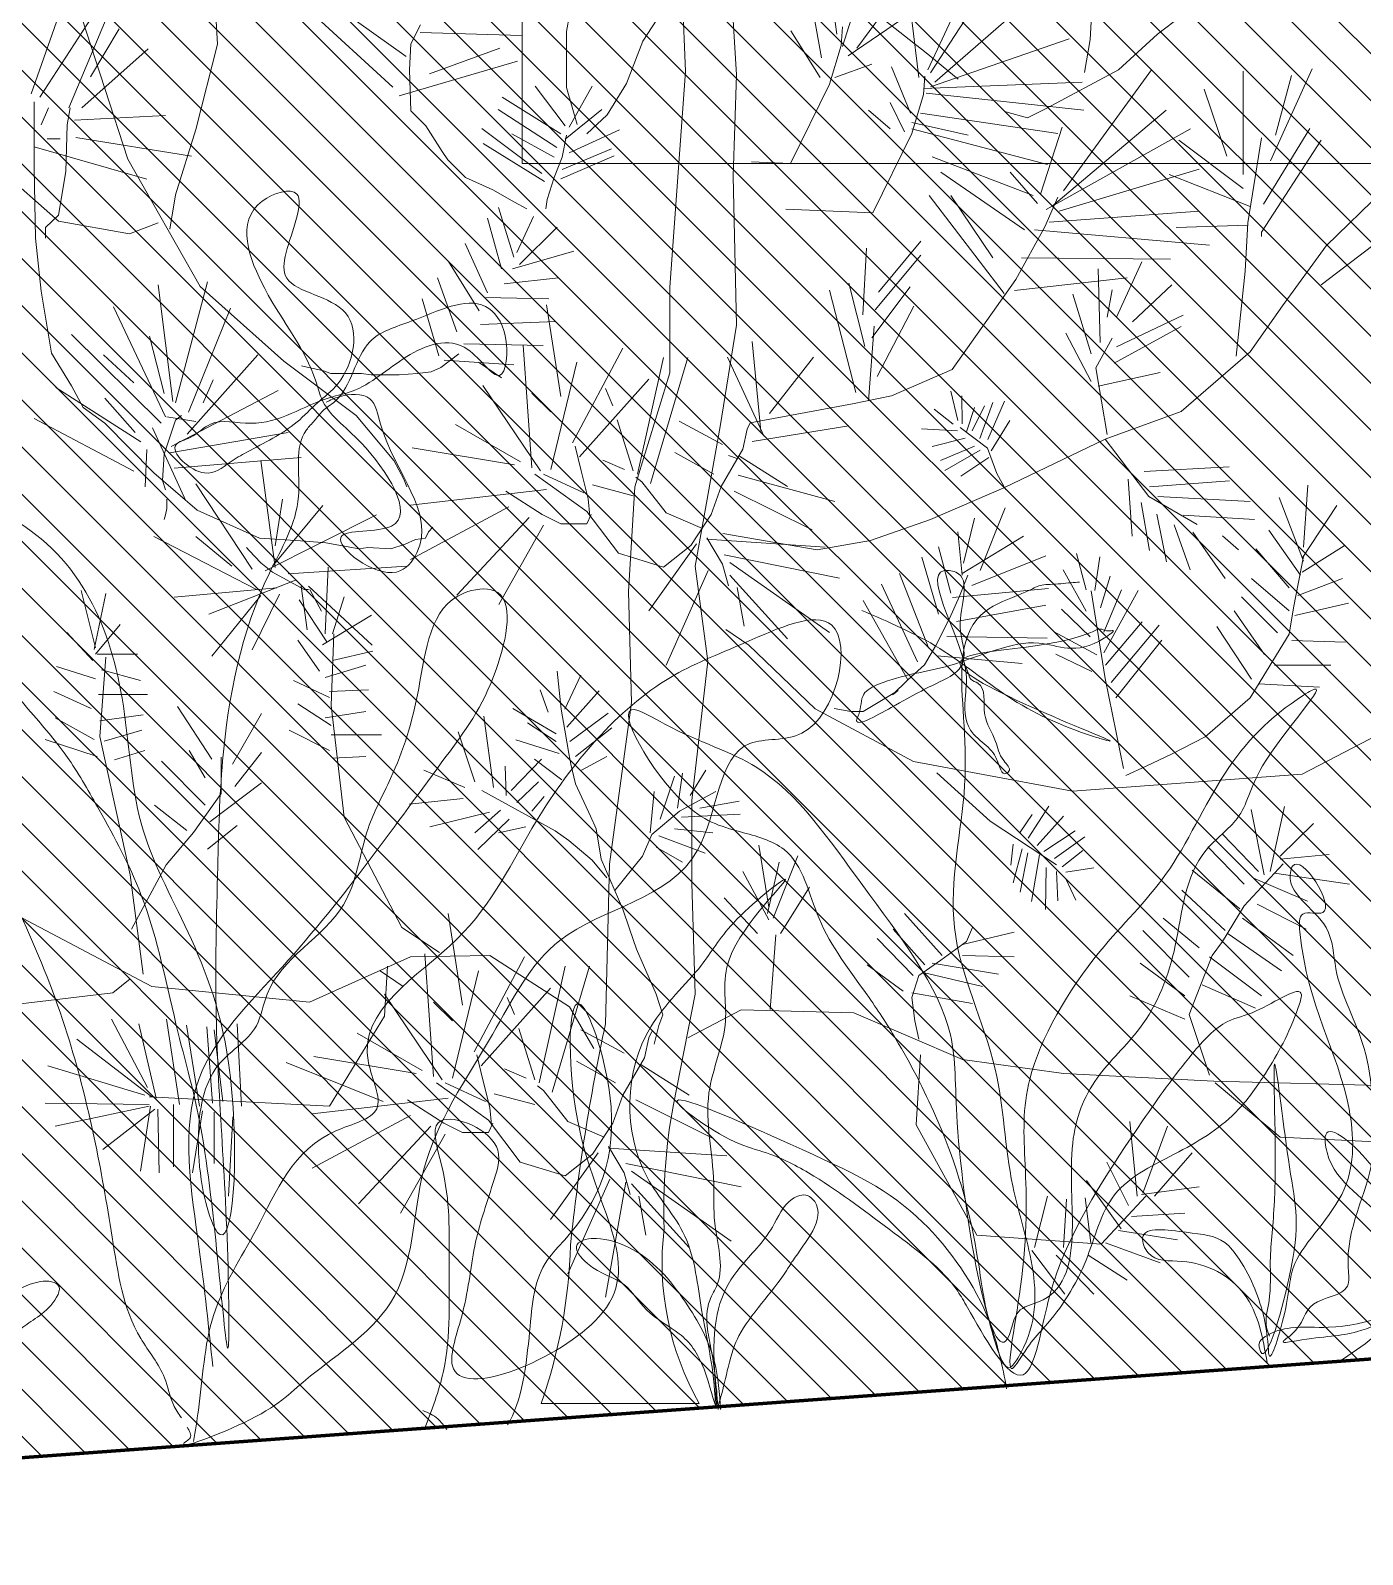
# Model space of a CAD drawing. Header units: millimetres. Extents: x 3779 to 7711, y 1445 to 3132.
# Drawn here: x 3974.9721 to 3975.2896, y 1452.3431 to 1452.7062 of the extents above; entities that cross this region are included whole.
import ezdxf

# ---------------------------------------------------------------- set-up
doc = ezdxf.new("R2010")
doc.units = ezdxf.units.MM
for name, color, linetype, lineweight in [('pluma 0.0', 33, 'Continuous', 0), ('pluma 12', 30, 'Continuous', 120), ('pluma 2', 2, 'Continuous', 20), ('VEJETACION', 3, 'Continuous', 9)]:
    doc.layers.add(name, color=color, linetype=linetype, lineweight=lineweight)

# ---------------------------------------------------------------- blocks, each defined once
blk = doc.blocks.new('JGJGHJ')
at = {"layer": 'VEJETACION', "color": 84, "linetype": 'Continuous', "lineweight": 5, "ltscale": 0.1}
for points in [[(1136.85593, 440.324), (1136.85474, 440.35211), (1136.85765, 440.39274), (1136.8794, 440.41785), (1136.92188, 440.46494), (1136.93532, 440.48479), (1136.93626, 440.50354), (1136.92897, 440.50351), (1136.91658, 440.48157), (1136.90835, 440.4607), (1136.90216, 440.44921), (1136.89496, 440.43147), (1136.87527, 440.41158), (1136.87218, 440.40427), (1136.86181, 440.39484), (1136.85993, 440.35526), (1136.86493, 440.3959), (1136.84794, 440.45621), (1136.8457, 440.4864), (1136.81941, 440.53105), (1136.80584, 440.53514), (1136.81333, 440.49873), (1136.83223, 440.47071), (1136.83855, 440.45825), (1136.847, 440.43746), (1136.85342, 440.40417), (1136.85775, 440.37503), (1136.86007, 440.32922), (1136.86104, 440.34277), (1136.86279, 440.40735), (1136.86573, 440.44277), (1136.86872, 440.46778), (1136.88308, 440.5116), (1136.89132, 440.52934), (1136.89436, 440.54498), (1136.89644, 440.54707), (1136.89851, 440.54917), (1136.90162, 440.55127), (1136.91093, 440.56485), (1136.92133, 440.56908), (1136.93903, 440.57125), (1136.94324, 440.56398), (1136.9412, 440.5546), (1136.93412, 440.56133), (1136.91948, 440.56069), (1136.90578, 440.55337), (1136.90058, 440.5523), (1136.88124, 440.54753), (1136.87166, 440.54805), (1136.86661, 440.54521), (1136.86311, 440.54377), (1136.8694, 440.53652), (1136.87564, 440.53863), (1136.8798, 440.54074), (1136.89227, 440.54705), (1136.89746, 440.55125), (1136.90264, 440.55544), (1136.90568, 440.57212), (1136.89233, 440.58137), (1136.89564, 440.59546), (1136.89615, 440.60123), (1136.88782, 440.60014), (1136.88689, 440.57931), (1136.89743, 440.55645), (1136.89849, 440.55229), (1136.90719, 440.54092), (1136.91293, 440.52068), (1136.90075, 440.51898), (1136.91331, 440.50967), (1136.91849, 440.51386), (1136.91208, 440.54507), (1136.90996, 440.55131), (1136.90266, 440.55231), (1136.89954, 440.55126)], [(1136.75638, 440.52953), (1136.80751, 440.4578), (1136.82745, 440.4039), (1136.83425, 440.35648), (1136.83929, 440.33196), (1136.84425, 440.32217), (1136.84592, 440.31563), (1136.84758, 440.31237)], [(1137.02325, 440.4925), (1137.04115, 440.4821), (1137.05645, 440.46959), (1137.07593, 440.45867), (1137.07856, 440.45764), (1137.0459, 440.4774), (1137.07737, 440.48334), (1137.08, 440.48388), (1137.08157, 440.48336), (1137.08262, 440.48337), (1137.08053, 440.48178), (1137.06478, 440.4817), (1137.04328, 440.47791), (1137.02597, 440.47467), (1137.0223, 440.47256), (1137.02075, 440.46783), (1137.02023, 440.46677), (1137.02862, 440.46892), (1137.04067, 440.47423), (1137.04538, 440.47688), (1137.04642, 440.47846), (1137.04638, 440.48685), (1137.04631, 440.49997), (1137.04473, 440.50049), (1137.04696, 440.47636), (1137.04646, 440.47059), (1137.04703, 440.46219), (1137.04915, 440.45958), (1137.05232, 440.45592), (1137.05338, 440.45278), (1137.05444, 440.45121), (1137.05549, 440.45174), (1137.05443, 440.45436), (1137.05283, 440.45907), (1137.05069, 440.46588), (1137.0496, 440.47323), (1137.04802, 440.47427), (1137.04749, 440.47584), (1137.04695, 440.47741)], [(1136.85003, 440.30654), (1136.85177, 440.31394), (1136.85698, 440.33616), (1136.86866, 440.3559), (1136.88939, 440.37796), (1136.89936, 440.38245), (1136.89819, 440.39353), (1136.92135, 440.42139), (1136.9423, 440.44813), (1136.97663, 440.47991), (1136.99525, 440.48696), (1137.01586, 440.48955), (1137.00692, 440.4644), (1136.9944, 440.46282), (1136.9801, 440.43834), (1136.94579, 440.4193), (1136.92814, 440.39813), (1136.90943, 440.36697), (1136.89927, 440.33612), (1136.87779, 440.31926), (1136.86231, 440.31013), (1136.84837, 440.30674), (1136.8493, 440.30747), (1136.84877, 440.31008)], [(1137.10666, 440.30666), (1137.10237, 440.32343), (1137.08815, 440.33228), (1137.08026, 440.33486), (1137.07919, 440.33853), (1137.08969, 440.33911), (1137.09863, 440.33601), (1137.1018, 440.33182), (1137.10499, 440.32449), (1137.10717, 440.30981), (1137.10717, 440.30876), (1137.11133, 440.31718), (1137.11494, 440.32979), (1137.12797, 440.34665), (1137.1305, 440.36556), (1137.12187, 440.40854), (1137.1229, 440.41274), (1137.12763, 440.41277), (1137.12126, 440.42428), (1137.12075, 440.42323), (1137.12817, 440.4091), (1137.1298, 440.39914), (1137.13515, 440.37975), (1137.13626, 440.36769), (1137.13529, 440.35351), (1137.12755, 440.32776), (1137.12705, 440.32356), (1137.11867, 440.31984), (1137.11293, 440.31299), (1137.11083, 440.31141), (1137.11398, 440.31142), (1137.12868, 440.31255), (1137.14596, 440.32209), (1137.15372, 440.34417), (1137.15257, 440.36305), (1137.15034, 440.38665), (1137.14499, 440.40499), (1137.14604, 440.40552), (1137.15079, 440.40135), (1137.16152, 440.35785), (1137.16157, 440.34893), (1137.1585, 440.33317), (1137.1533, 440.32318), (1137.14859, 440.32053), (1137.12185, 440.31409), (1137.11292, 440.31457), (1137.10663, 440.31296), (1137.10506, 440.31138), (1137.10506, 440.31033), (1137.11338, 440.32664), (1137.11534, 440.35288), (1137.11364, 440.37754), (1137.11118, 440.34499), (1137.10916, 440.33081), (1137.10816, 440.32136), (1137.10714, 440.31506), (1137.10768, 440.31296)]]:
    blk.add_spline(points, degree=3, dxfattribs=at)
for points, knots in [([(1137.04426, 440.30505), (1137.04366, 440.31042), (1137.04173, 440.32525), (1137.02596, 440.351), (1137.00568, 440.36233), (1136.95985, 440.3869), (1136.98228, 440.36819), (1136.99327, 440.36477), (1137.00574, 440.35685), (1137.01915, 440.34477), (1137.03225, 440.33368), (1137.03849, 440.32058), (1137.04838, 440.29906), (1137.0545, 440.32237), (1137.06153, 440.34111), (1137.07752, 440.3619), (1137.09165, 440.37925), (1137.10191, 440.38906), (1137.11053, 440.3897), (1137.12294, 440.39717), (1137.11793, 440.38512), (1137.11293, 440.37746), (1137.10309, 440.36514), (1137.0894, 440.35795), (1137.07148, 440.35152), (1137.06607, 440.33316), (1137.05751, 440.32169), (1137.05028, 440.3154), (1137.04264, 440.3037), (1137.05625, 440.34976), (1137.04771, 440.37219), (1137.07087, 440.40622), (1137.09303, 440.42414), (1137.1054, 440.44839), (1137.11887, 440.46059), (1137.13529, 440.46916), (1137.1132, 440.44921), (1137.11121, 440.43686), (1137.09585, 440.42751), (1137.09338, 440.40767), (1137.08458, 440.38896), (1137.06987, 440.37776), (1137.05986, 440.35667), (1137.06627, 440.32634), (1137.04793, 440.32414), (1137.04141, 440.3009), (1137.03529, 440.36428), (1137.03949, 440.39549), (1137.01882, 440.42608), (1137.00062, 440.45758), (1136.98022, 440.4646), (1136.9602, 440.47885), (1136.9753, 440.4478), (1136.98879, 440.4425), (1137.00452, 440.43728), (1137.00668, 440.41793), (1137.01659, 440.40377), (1137.02543, 440.38777), (1137.03401, 440.36772), (1137.03905, 440.34713), (1137.04024, 440.32743), (1137.04146, 440.31962), (1137.04435, 440.30811), (1137.05727, 440.32435), (1137.04712, 440.34892), (1137.04924, 440.38366), (1137.03545, 440.41494), (1137.04504, 440.44363), (1137.04585, 440.46743), (1137.04536, 440.48853), (1137.05843, 440.49276), (1137.06352, 440.49432), (1137.0661, 440.4956), (1137.06953, 440.49534), (1137.07252, 440.49547), (1137.07486, 440.49548), (1137.07553, 440.49548)], [0.002008, 0.002008, 0.002008, 0.002008, 0.018273, 0.046968, 0.08365, 0.112338, 0.130172, 0.137802, 0.149484, 0.172954, 0.193505, 0.197984, 0.218824, 0.233162, 0.24711, 0.286002, 0.305882, 0.317303, 0.324597, 0.33602, 0.339187, 0.356706, 0.367352, 0.384876, 0.403266, 0.420291, 0.43892, 0.444586, 0.450999, 0.47026, 0.519692, 0.554414, 0.578494, 0.606554, 0.632847, 0.635087, 0.656521, 0.670434, 0.681081, 0.704884, 0.726387, 0.741968, 0.758544, 0.797198, 0.802593, 0.807071, 0.857943, 0.87897, 0.920175, 0.958036, 0.982265, 0.990342, 1.015457, 1.030748, 1.041949, 1.060359, 1.081861, 1.094409, 1.115054, 1.146877, 1.158935, 1.171117, 1.177834, 1.180667, 1.22177, 1.249879, 1.285018, 1.319063, 1.335115, 1.359887, 1.369754, 1.372922, 1.37609, 1.378094, 1.383104, 1.385107, 1.385107, 1.385107, 1.385107]), ([(1136.97589, 440.30505), (1136.97596, 440.30891), (1136.97596, 440.31806), (1136.96945, 440.3323), (1136.96067, 440.34426), (1136.95107, 440.34777), (1136.94692, 440.34803), (1136.94313, 440.34649), (1136.94819, 440.33945), (1136.95538, 440.33795), (1136.95975, 440.32891), (1136.96825, 440.324), (1136.97291, 440.31669), (1136.97546, 440.30004), (1136.97446, 440.32526), (1136.97969, 440.33648), (1136.99129, 440.3459), (1136.9946, 440.35359), (1137.00003, 440.35512), (1137.0052, 440.34924), (1136.99786, 440.34238), (1136.99101, 440.33261), (1136.98213, 440.32491), (1136.9787, 440.31616), (1136.97463, 440.30252), (1136.97507, 440.31571), (1136.97268, 440.32735), (1136.97243, 440.34728), (1136.95683, 440.3658), (1136.95954, 440.3949), (1136.9786, 440.40922), (1136.98623, 440.42094), (1137.01018, 440.43695), (1136.98177, 440.41402), (1136.98567, 440.39643), (1136.97599, 440.37949), (1136.9791, 440.36287), (1136.97694, 440.34796), (1136.97978, 440.33762), (1136.97434, 440.33055), (1136.97394, 440.32481), (1136.97525, 440.31622), (1136.97531, 440.30975), (1136.97534, 440.30505)], [0.0011625, 0.0011625, 0.0011625, 0.0011625, 0.0126042, 0.0283908, 0.0473512, 0.0551559, 0.0577811, 0.0601289, 0.0652974, 0.0754898, 0.0833623, 0.0930411, 0.1033918, 0.1125559, 0.124636, 0.1465632, 0.1588164, 0.1670148, 0.1707275, 0.1729543, 0.1879815, 0.1906057, 0.2099613, 0.2179544, 0.2276022, 0.2297011, 0.2507489, 0.2687815, 0.2854514, 0.3213213, 0.3402531, 0.3528934, 0.3690643, 0.3921814, 0.407023, 0.4246157, 0.4461357, 0.4555953, 0.4702969, 0.474528, 0.4814296, 0.4867031, 0.5007534, 0.5007534, 0.5007534, 0.5007534]), ([(1136.90516, 440.30548), (1136.90723, 440.30986), (1136.91301, 440.32207), (1136.91344, 440.34466), (1136.91572, 440.36156), (1136.91029, 440.38319), (1136.93004, 440.37404), (1136.9251, 440.3609), (1136.91966, 440.34861), (1136.91773, 440.3345), (1136.90587, 440.30877), (1136.96868, 440.32984), (1136.94335, 440.3619), (1136.94747, 440.41841), (1136.95923, 440.37289), (1136.9496, 440.35478), (1136.93405, 440.34117), (1136.93214, 440.32744), (1136.92881, 440.31016), (1136.92499, 440.30505)], [0, 0, 0, 0, 0.0145093, 0.0403953, 0.0638316, 0.0738756, 0.0888556, 0.0967471, 0.1122925, 0.1296184, 0.1423434, 0.1791755, 0.2238299, 0.2540448, 0.2770528, 0.3131152, 0.3194303, 0.337077, 0.3567174, 0.3567174, 0.3567174, 0.3567174]), ([(1137.12373, 440.30571), (1137.12968, 440.30901), (1137.14187, 440.31579), (1137.14012, 440.34119), (1137.12467, 440.34814), (1137.12386, 440.36461), (1137.14246, 440.34522), (1137.14008, 440.33123), (1137.13525, 440.30975), (1137.15075, 440.3046), (1137.16931, 440.30515), (1137.16722, 440.32552), (1137.15973, 440.32742), (1137.15471, 440.3248), (1137.15926, 440.33566), (1137.16046, 440.32582), (1137.16485, 440.32027), (1137.16644, 440.3131), (1137.16723, 440.3061), (1137.16772, 440.30505)], [0, 0, 0, 0, 0.0190631, 0.0390751, 0.0609662, 0.0651734, 0.0786481, 0.1041588, 0.1199359, 0.1309978, 0.1477208, 0.1647541, 0.1679551, 0.1706381, 0.1767941, 0.1812877, 0.1888183, 0.2013194, 0.2048755, 0.2048755, 0.2048755, 0.2048755]), ([(1136.78973, 440.30505), (1136.78964, 440.30858), (1136.78968, 440.31738), (1136.79591, 440.33138), (1136.80456, 440.34344), (1136.81412, 440.34705), (1136.81827, 440.34735), (1136.82207, 440.34585), (1136.81709, 440.33876), (1136.80991, 440.33718), (1136.80564, 440.3281), (1136.79719, 440.32309), (1136.79266, 440.31581), (1136.79119, 440.30574), (1136.79085, 440.30505)], [0.0021339, 0.0021339, 0.0021339, 0.0021339, 0.0126042, 0.0283908, 0.0473512, 0.0551559, 0.0577811, 0.0601289, 0.0652974, 0.0754898, 0.0833623, 0.0930411, 0.1033918, 0.1122731, 0.1122731, 0.1122731, 0.1122731]), ([(1136.91046, 440.30505), (1136.90983, 440.30598), (1136.90858, 440.30814), (1136.90635, 440.3093), (1136.90514, 440.30994)], [0.374832401, 0.374832401, 0.374832401, 0.374832401, 0.378160325, 0.382185658, 0.382185658, 0.382185658, 0.382185658])]:
    blk.add_open_spline(points, degree=3, knots=knots, dxfattribs=at)
blk = doc.blocks.new('5')
for p, q in [((0.15744, 0.65648), (0.14308, 0.76365)), ((0.1603, 0.65031), (0.18756, 0.7359)), ((-0.15002, 0.65146), (-0.15361, 0.71545)), ((0.08236, 0.63785), (0.0793, 0.71182)), ((0.16748, 0.64954), (0.20908, 0.70582)), ((0.20264, 0.63874), (0.23563, 0.70968)), ((0.14995, 0.64464), (0.13957, 0.70198)), ((0.20407, 0.63721), (0.24495, 0.70042)), ((0.31669, 0.65648), (0.37336, 0.69965)), ((0.10445, 0.68988), (0.10764, 0.63627)), ((-0.24256, 0.62678), (-0.22248, 0.68384)), ((-0.05638, 0.6453), (-0.11647, 0.68831)), ((0.02861, 0.6875), (0.02328, 0.65776)), ((-0.22391, 0.61985), (-0.20024, 0.67613)), ((0.07744, 0.678), (0.0612, 0.65301)), ((0.20192, 0.64723), (0.15959, 0.68038)), ((0.16317, 0.64568), (0.21053, 0.67806)), ((0.20622, 0.63257), (0.2593, 0.67884)), ((0.28337, 0.65374), (0.28449, 0.6745)), ((-0.23826, 0.62524), (-0.20813, 0.67151)), ((-0.06304, 0.63011), (-0.10456, 0.66812)), ((-0.1945, 0.5944), (-0.21745, 0.66456)), ((-0.21315, 0.63526), (-0.19881, 0.65917)), ((-0.04923, 0.66115), (-0.05402, 0.65165)), ((0.15963, 0.65084), (0.16034, 0.66009)), ((0.19832, 0.63488), (0.19473, 0.66342)), ((-0.16078, 0.60905), (-0.15002, 0.65146)), ((-0.05402, 0.65165), (-0.05468, 0.63876)), ((-0.04935, 0.65734), (0.00109, 0.65581)), ((0.02328, 0.65776), (0.02328, 0.62994)), ((0.0612, 0.65301), (0.05309, 0.63197)), ((0.14928, 0.63491), (0.13465, 0.6581)), ((0.15388, 0.63156), (0.15963, 0.65084)), ((0.20407, 0.63027), (0.27293, 0.65417)), ((0.28056, 0.63748), (0.28337, 0.65374)), ((0.29732, 0.63874), (0.31669, 0.65648)), ((-0.21745, 0.61985), (-0.18446, 0.64915)), ((-0.0599, 0.6259), (-0.00111, 0.64309)), ((-0.04479, 0.63683), (-0.0098, 0.64944)), ((0.21769, 0.63412), (0.20192, 0.64723)), ((-0.05468, 0.63876), (-0.05402, 0.6184)), ((0.07451, 0.53087), (0.08236, 0.63785)), ((0.10764, 0.63627), (0.10604, 0.58594)), ((0.1566, 0.63491), (0.17483, 0.64159)), ((0.19403, 0.61716), (0.1847, 0.64028)), ((0.20048, 0.62641), (0.20119, 0.63566)), ((0.26146, 0.61947), (0.29732, 0.63874)), ((0.27006, 0.57861), (0.31383, 0.63874)), ((0.35923, 0.58672), (0.35923, 0.63815)), ((0.37289, 0.59354), (0.39349, 0.63925)), ((0.37528, 0.60626), (0.3833, 0.63594)), ((0.02262, 0.61094), (0.00772, 0.63062)), ((0.02328, 0.62994), (0.02861, 0.61162)), ((0.02461, 0.61026), (0.03606, 0.63062)), ((0.05309, 0.63197), (0.04351, 0.61637)), ((0.13453, 0.59224), (0.15388, 0.63156)), ((0.20048, 0.6295), (0.27939, 0.63257)), ((0.3512, 0.59593), (0.33993, 0.62912)), ((-0.24113, 0.58978), (-0.24113, 0.62293)), ((-0.00865, 0.62519), (0.02049, 0.60698)), ((0.19115, 0.6079), (0.18398, 0.62256)), ((0.19473, 0.60713), (0.20048, 0.62641)), ((0.20192, 0.62718), (0.2801, 0.6187)), ((-0.23754, 0.61137), (-0.23395, 0.61985)), ((-0.22463, 0.61137), (-0.2232, 0.61985)), ((-0.22104, 0.61368), (-0.17585, 0.616)), ((-0.05402, 0.6184), (-0.04657, 0.61094)), ((-0.01064, 0.61908), (0.01849, 0.60019)), ((0.02262, 0.60427), (0.04085, 0.61908)), ((0.04351, 0.61637), (0.0334, 0.60698)), ((0.18398, 0.60945), (0.17322, 0.6187)), ((0.19905, 0.61716), (0.26719, 0.60713)), ((0.24137, 0.61793), (0.25213, 0.61485)), ((0.25213, 0.61485), (0.26146, 0.61947)), ((0.26433, 0.57089), (0.321, 0.6187)), ((-0.22534, 0.58824), (-0.22463, 0.61137)), ((-0.17083, 0.57667), (-0.16078, 0.60905)), ((-0.04657, 0.61094), (-0.03845, 0.59816)), ((0.01104, 0.5873), (-0.01876, 0.60958)), ((-0.00386, 0.60698), (0.01716, 0.59544)), ((0.02328, 0.6063), (0.02116, 0.59544)), ((0.02461, 0.59748), (0.04963, 0.6089)), ((0.17538, 0.56781), (0.19473, 0.60713)), ((0.19473, 0.61253), (0.22272, 0.60636)), ((0.19473, 0.60945), (0.26217, 0.59171)), ((0.25858, 0.57707), (0.26935, 0.61022)), ((0.26146, 0.56935), (0.33319, 0.60945)), ((0.36942, 0.57197), (0.39241, 0.60957)), ((-0.24113, 0.60057), (-0.18517, 0.58438)), ((-0.23467, 0.60442), (-0.22821, 0.60442)), ((-0.22032, 0.6052), (-0.16294, 0.59594)), ((-0.03845, 0.59816), (-0.03566, 0.59409)), ((0.01237, 0.58323), (-0.0181, 0.60223)), ((0.02116, 0.58934), (0.04564, 0.59952)), ((0.35923, 0.5799), (0.32735, 0.60386)), ((0.36161, 0.56275), (0.36834, 0.60497)), ((0.36834, 0.55814), (0.39805, 0.60386)), ((-0.22893, 0.56356), (-0.26121, 0.59209)), ((-0.15863, 0.53118), (-0.1945, 0.5944)), ((-0.03566, 0.59409), (-0.02688, 0.58527)), ((0.02116, 0.59544), (0.01716, 0.58527)), ((0.02049, 0.58459), (0.04697, 0.59612)), ((0.11515, 0.59302), (0.13453, 0.59224)), ((0.20478, 0.59557), (0.255, 0.5763)), ((-0.24041, 0.55509), (-0.24113, 0.58978)), ((-0.22893, 0.56665), (-0.22534, 0.58824)), ((-0.02688, 0.58527), (-0.01331, 0.57916)), ((0.01716, 0.58527), (0.0137, 0.57441)), ((0.10604, 0.58594), (0.10764, 0.51198)), ((0.2507, 0.55932), (0.20908, 0.58787)), ((0.25715, 0.57244), (0.24352, 0.58787)), ((0.26791, 0.56859), (0.33749, 0.5894)), ((0.3627, 0.57086), (0.32258, 0.58672)), ((-0.1737, 0.55971), (-0.17083, 0.57667)), ((-0.01331, 0.57916), (-0.00253, 0.57305)), ((0.24065, 0.52771), (0.20334, 0.5763)), ((0.23491, 0.54546), (0.21411, 0.5763)), ((0.26074, 0.56088), (0.26719, 0.57552)), ((0.40043, 0.55132), (0.42885, 0.57879)), ((-0.00283, 0.54582), (-0.01044, 0.57034)), ((-0.00253, 0.57305), (0.00359, 0.56966)), ((0.0137, 0.57441), (0.01304, 0.56966)), ((0.13223, 0.56954), (0.17538, 0.56781)), ((0.26289, 0.56318), (0.33749, 0.56859)), ((-0.23539, 0.56048), (-0.22893, 0.56665)), ((-0.23539, 0.55509), (-0.23539, 0.56048)), ((-0.19378, 0.55739), (-0.22893, 0.56356)), ((-0.17944, 0.56279), (-0.19378, 0.55739)), ((-0.00905, 0.53987), (-0.01596, 0.56514)), ((-0.00145, 0.54805), (0.00685, 0.56588)), ((-0.00006, 0.5421), (0.01861, 0.56068)), ((0.24639, 0.53466), (0.26074, 0.56088)), ((0.36161, 0.56165), (0.32605, 0.56054)), ((0.36031, 0.53879), (0.36161, 0.56275)), ((0.39805, 0.53197), (0.44142, 0.56515)), ((-0.23754, 0.52887), (-0.24041, 0.55509)), ((-0.01596, 0.52798), (-0.02702, 0.5525)), ((0.17829, 0.52838), (0.19931, 0.55371)), ((0.25572, 0.55932), (0.34252, 0.55162)), ((0.36834, 0.55593), (0.36834, 0.55814)), ((-0.00352, 0.53987), (0.0269, 0.54879)), ((0.17044, 0.51707), (0.17217, 0.55021)), ((0.17656, 0.51967), (0.19931, 0.5467)), ((0.24926, 0.54546), (0.32316, 0.54469)), ((0.37875, 0.52164), (0.40043, 0.55132)), ((-0.02012, 0.51907), (-0.03533, 0.54358)), ((0.28831, 0.50339), (0.28723, 0.53989)), ((0.29633, 0.51593), (0.30891, 0.54339)), ((0.35576, 0.49657), (0.36031, 0.53879)), ((-0.17226, 0.47413), (-0.17944, 0.53195)), ((-0.17083, 0.47335), (-0.15505, 0.5335)), ((-0.11703, 0.49417), (-0.15863, 0.53118)), ((-0.03117, 0.50866), (-0.04086, 0.53542)), ((-0.00767, 0.53244), (0.0193, 0.53542)), ((0.07451, 0.48834), (0.07451, 0.53087)), ((0.17137, 0.50135), (0.16352, 0.53279)), ((0.17483, 0.50565), (0.19399, 0.53098)), ((0.21483, 0.48993), (0.24639, 0.53466)), ((0.24567, 0.52926), (0.30163, 0.53543)), ((0.30436, 0.51372), (0.32388, 0.53197)), ((-0.23253, 0.49803), (-0.23754, 0.52887)), ((-0.04016, 0.49677), (-0.04847, 0.52501)), ((-0.01735, 0.52575), (0.01446, 0.52501)), ((0.02046, 0.47662), (0.01328, 0.5221)), ((0.16698, 0.47862), (0.15381, 0.52928)), ((0.28376, 0.49768), (0.27465, 0.52736)), ((0.29178, 0.51593), (0.29417, 0.52957)), ((-0.17585, 0.46642), (-0.20167, 0.52115)), ((-0.16437, 0.46874), (-0.14356, 0.52039)), ((0.17749, 0.48642), (0.19572, 0.52137)), ((0.29633, 0.50118), (0.32952, 0.51703)), ((0.3627, 0.49878), (0.37875, 0.52164)), ((-0.178, 0.46333), (-0.22248, 0.50729)), ((-0.01942, 0.51238), (0.01792, 0.51386)), ((0.10764, 0.51198), (0.09966, 0.46165)), ((0.17606, 0.5115), (0.17319, 0.4745)), ((0.28376, 0.48404), (0.27118, 0.508)), ((0.29525, 0.49307), (0.32843, 0.51132)), ((-0.17656, 0.47798), (-0.18374, 0.50652)), ((-0.02772, 0.50271), (0.0117, 0.50197)), ((0.00612, 0.44114), (0.00181, 0.50206)), ((0.02619, 0.45349), (0.05131, 0.50051)), ((0.11975, 0.45939), (0.11549, 0.50395)), ((0.28614, 0.49086), (0.29417, 0.5056)), ((-0.22248, 0.48183), (-0.23253, 0.49803)), ((-0.19163, 0.48338), (-0.20669, 0.49726)), ((-0.16509, 0.45793), (-0.12994, 0.49726)), ((-0.08116, 0.46719), (-0.11703, 0.49417)), ((-0.03916, 0.49099), (-0.03017, 0.49768)), ((-0.0374, 0.49453), (-0.00283, 0.49232)), ((-0.00895, 0.48587), (-0.02043, 0.49358)), ((0.01544, 0.44038), (0.02835, 0.49358)), ((0.05848, 0.43806), (0.0714, 0.49589)), ((0.06494, 0.43344), (0.08359, 0.49589)), ((0.12148, 0.45679), (0.10325, 0.49603)), ((0.12414, 0.4681), (0.14596, 0.49603)), ((0.32843, 0.4691), (0.3627, 0.49878)), ((-0.1572, 0.47335), (-0.15217, 0.48491)), ((-0.1083, 0.49173), (-0.10484, 0.49099)), ((-0.10484, 0.49099), (-0.09793, 0.48951)), ((-0.09793, 0.48951), (-0.09379, 0.48802)), ((-0.09379, 0.48802), (-0.07857, 0.48802)), ((-0.07857, 0.48802), (-0.07373, 0.48728)), ((-0.07373, 0.48728), (-0.05989, 0.48728)), ((-0.05989, 0.48728), (-0.05091, 0.48802)), ((-0.05091, 0.48802), (-0.044, 0.48877)), ((-0.044, 0.48877), (-0.03916, 0.49099)), ((0.02979, 0.44655), (0.06422, 0.4851)), ((0.05721, 0.43168), (0.07451, 0.48834)), ((0.1847, 0.47683), (0.21483, 0.48993)), ((0.29178, 0.45767), (0.28614, 0.49086)), ((0.28723, 0.48164), (0.31802, 0.48846)), ((-0.18804, 0.45408), (-0.23037, 0.48106)), ((-0.21674, 0.47104), (-0.22248, 0.48183)), ((-0.17298, 0.45176), (-0.11989, 0.47953)), ((0.01042, 0.4396), (-0.01828, 0.48201)), ((0.01544, 0.46891), (0.00612, 0.47817)), ((0.04629, 0.47199), (0.0427, 0.48047)), ((0.16532, 0.47299), (0.1847, 0.47683)), ((0.21761, 0.46468), (0.21414, 0.47924)), ((0.21978, 0.46302), (0.21956, 0.47685)), ((-0.20598, 0.46333), (-0.21674, 0.47104)), ((-0.19092, 0.45871), (-0.20598, 0.47567)), ((0.11444, 0.46351), (0.16532, 0.47299)), ((0.21522, 0.46284), (0.2059, 0.47021)), ((0.22195, 0.45897), (0.22585, 0.47113)), ((0.22477, 0.45952), (0.23084, 0.47187)), ((0.22845, 0.45565), (0.23496, 0.47353)), ((0.23257, 0.45528), (0.24081, 0.47427)), ((0.2907, 0.45546), (0.32843, 0.4691)), ((-0.19163, 0.43943), (-0.24113, 0.46565)), ((-0.18159, 0.43865), (-0.20598, 0.46333)), ((-0.17656, 0.44791), (-0.17083, 0.46488)), ((-0.17513, 0.46642), (-0.16078, 0.46411)), ((-0.17083, 0.46488), (-0.16796, 0.46719)), ((-0.06251, 0.44484), (-0.08116, 0.46719)), ((0.00038, 0.44422), (-0.03191, 0.46273)), ((0.05633, 0.4396), (0.04844, 0.46505)), ((0.1008, 0.4527), (0.07929, 0.46428)), ((0.09966, 0.46165), (0.08715, 0.39233)), ((0.11444, 0.46351), (0.11301, 0.46042)), ((0.11549, 0.45419), (0.16352, 0.46199)), ((0.23409, 0.44956), (0.24342, 0.46468)), ((-0.18231, 0.46102), (-0.1658, 0.42478)), ((-0.1737, 0.44868), (-0.11487, 0.45871)), ((0.11301, 0.46042), (0.11085, 0.45041)), ((0.21739, 0.45952), (0.19961, 0.46044)), ((0.2213, 0.45583), (0.20481, 0.45178)), ((0.21869, 0.46118), (0.23236, 0.45085)), ((0.24038, 0.43131), (0.2907, 0.45546)), ((0.2907, 0.45546), (0.31238, 0.42689)), ((-0.18517, 0.45022), (-0.18588, 0.43173)), ((-0.17728, 0.43481), (-0.17656, 0.44791)), ((-0.00249, 0.44269), (-0.05342, 0.45117)), ((0.0305, 0.4396), (0.02763, 0.45194)), ((0.0965, 0.43806), (0.07714, 0.44885)), ((0.11085, 0.45041), (0.10009, 0.4319)), ((0.10798, 0.44578), (0.10368, 0.44732)), ((0.10869, 0.44732), (0.13309, 0.4319)), ((0.22585, 0.45196), (0.20893, 0.44477)), ((0.22867, 0.44993), (0.2111, 0.43979)), ((0.23236, 0.45085), (0.23691, 0.43832)), ((-0.17155, 0.44097), (-0.10842, 0.44637)), ((-0.12133, 0.39163), (-0.1285, 0.44484)), ((-0.05749, 0.43557), (-0.06251, 0.44484)), ((0.03409, 0.42573), (0.0305, 0.4396)), ((0.05203, 0.44038), (0.04127, 0.445)), ((0.23301, 0.44625), (0.21913, 0.43703)), ((0.31021, 0.43942), (0.35229, 0.44164)), ((-0.16006, 0.42015), (-0.18159, 0.43865)), ((-0.17585, 0.43018), (-0.17728, 0.43481)), ((-0.13281, 0.39086), (-0.16078, 0.43327)), ((-0.05604, 0.43173), (-0.05749, 0.43557)), ((0.03337, 0.41956), (0.00754, 0.43806)), ((0.03194, 0.42881), (0.01186, 0.43806)), ((0.05633, 0.42727), (0.03624, 0.43266)), ((0.05402, 0.37977), (0.05721, 0.43168)), ((0.06063, 0.43421), (0.05777, 0.43652)), ((0.07283, 0.41878), (0.06063, 0.43421)), ((0.10009, 0.4319), (0.09507, 0.41801)), ((0.10844, 0.43756), (0.15647, 0.42445)), ((0.20395, 0.41546), (0.24038, 0.43131)), ((0.23691, 0.43832), (0.24146, 0.43021)), ((0.30219, 0.43555), (0.30414, 0.40716)), ((0.31282, 0.43168), (0.35251, 0.43463)), ((0.38928, 0.40171), (0.39143, 0.43255)), ((-0.17513, 0.42555), (-0.17513, 0.42093)), ((-0.12133, 0.40243), (-0.11774, 0.42555)), ((0.01328, 0.43036), (-0.05415, 0.42264)), ((0.01114, 0.41801), (-0.00681, 0.42958)), ((0.0348, 0.41724), (0.03409, 0.42573)), ((0.10654, 0.42958), (0.14529, 0.4103)), ((0.3087, 0.42394), (0.31282, 0.40016)), ((0.31238, 0.42689), (0.33646, 0.41306)), ((0.31694, 0.42689), (0.3627, 0.42449)), ((0.38928, 0.39477), (0.37709, 0.42639)), ((-0.17585, 0.41784), (-0.17656, 0.41553)), ((-0.17513, 0.42093), (-0.17585, 0.41784)), ((-0.12922, 0.40627), (-0.16006, 0.42015)), ((-0.12635, 0.39009), (-0.07112, 0.41784)), ((-0.12277, 0.3924), (-0.09766, 0.42247)), ((-0.00537, 0.42187), (-0.05415, 0.39566)), ((0.00469, 0.41647), (-0.03119, 0.37792)), ((0.02046, 0.41339), (0.01114, 0.41801)), ((0.04915, 0.39874), (0.03337, 0.41956)), ((0.03552, 0.41801), (0.03337, 0.41339)), ((0.09077, 0.41108), (0.07283, 0.41878)), ((0.09507, 0.41801), (0.08503, 0.4026)), ((0.22044, 0.39383), (0.22596, 0.41613)), ((0.22873, 0.39012), (0.24117, 0.42132)), ((0.3165, 0.41823), (0.32127, 0.39444)), ((0.32952, 0.41767), (0.36487, 0.41546)), ((0.38856, 0.39631), (0.40577, 0.42253)), ((-0.04528, 0.40936), (-0.04672, 0.40627)), ((-0.04313, 0.41168), (-0.04528, 0.40936)), ((0.01186, 0.41262), (-0.01039, 0.3733)), ((0.03337, 0.41339), (0.02046, 0.41339)), ((0.10093, 0.40864), (0.14777, 0.40053)), ((0.17423, 0.40514), (0.20395, 0.41546)), ((0.21974, 0.38789), (0.21766, 0.40944)), ((0.32496, 0.41288), (0.33299, 0.39057)), ((0.33429, 0.40919), (0.35034, 0.38615)), ((0.38784, 0.38784), (0.37206, 0.4102)), ((-0.13066, 0.38083), (-0.18159, 0.40705)), ((-0.14285, 0.3924), (-0.16078, 0.40705)), ((-0.13568, 0.40165), (-0.13424, 0.40011)), ((-0.10627, 0.40473), (-0.12922, 0.40627)), ((-0.09622, 0.40397), (-0.10627, 0.40473)), ((-0.07972, 0.40088), (-0.09622, 0.40397)), ((-0.07542, 0.40165), (-0.07972, 0.40088)), ((-0.06394, 0.40088), (-0.07542, 0.40165)), ((-0.05677, 0.4032), (-0.06394, 0.40088)), ((-0.05174, 0.40551), (-0.05677, 0.4032)), ((-0.04672, 0.40627), (-0.05174, 0.40551)), ((0.08789, 0.40337), (0.06422, 0.37021)), ((0.08503, 0.4026), (0.0714, 0.3918)), ((0.09291, 0.40645), (0.1008, 0.39335)), ((0.09291, 0.40569), (0.15174, 0.40183)), ((0.14777, 0.40053), (0.17423, 0.40514)), ((0.21421, 0.37897), (0.20799, 0.402)), ((0.21974, 0.38863), (0.25017, 0.40721)), ((0.34904, 0.40735), (0.35706, 0.40053)), ((0.38856, 0.38938), (0.40937, 0.40248)), ((-0.13424, 0.40011), (-0.1285, 0.39395)), ((-0.1285, 0.39395), (-0.12277, 0.38932)), ((0.0714, 0.3918), (0.04915, 0.39874)), ((0.10152, 0.39798), (0.15892, 0.3864)), ((0.10439, 0.39412), (0.15389, 0.35943)), ((0.20799, 0.36856), (0.19969, 0.3968)), ((0.22459, 0.38269), (0.26123, 0.39754)), ((0.28137, 0.38062), (0.2766, 0.39868)), ((0.28571, 0.38025), (0.28809, 0.39703)), ((0.38211, 0.38167), (0.36561, 0.40094)), ((0.38427, 0.37165), (0.38928, 0.39709)), ((-0.12277, 0.38932), (-0.10698, 0.38083)), ((-0.11487, 0.38855), (-0.05604, 0.3924)), ((-0.09652, 0.3587), (-0.09509, 0.39185)), ((0.09363, 0.39026), (0.07283, 0.34323)), ((0.08715, 0.39233), (0.0934, 0.34517)), ((0.1008, 0.39335), (0.10368, 0.38255)), ((0.10439, 0.38795), (0.13309, 0.35634)), ((0.20314, 0.35147), (0.18863, 0.38863)), ((0.21836, 0.37748), (0.22251, 0.38789)), ((0.28137, 0.36993), (0.26988, 0.39057)), ((0.28853, 0.37159), (0.2933, 0.38744)), ((0.38211, 0.3701), (0.36345, 0.3863)), ((0.38641, 0.37782), (0.40865, 0.3863)), ((-0.21058, 0.35176), (-0.21775, 0.38029)), ((-0.2113, 0.35099), (-0.20556, 0.37874)), ((-0.12061, 0.3816), (-0.17155, 0.37698)), ((-0.11129, 0.38546), (-0.15433, 0.3685)), ((-0.11917, 0.37852), (-0.13281, 0.35076)), ((-0.10842, 0.38237), (-0.10554, 0.36079)), ((-0.10698, 0.38083), (-0.10483, 0.38083)), ((-0.10483, 0.38237), (-0.07326, 0.35308)), ((-0.10411, 0.38083), (-0.09838, 0.37004)), ((0.05562, 0.3247), (0.05402, 0.37977)), ((0.10798, 0.38178), (0.11157, 0.36251)), ((0.19762, 0.34478), (0.17963, 0.38343)), ((0.2149, 0.37674), (0.26261, 0.38121)), ((0.2907, 0.33656), (0.28376, 0.38007)), ((0.29004, 0.3596), (0.29894, 0.38062)), ((0.29004, 0.34928), (0.30718, 0.38025)), ((-0.1285, 0.37775), (-0.15289, 0.34768)), ((-0.09581, 0.35484), (-0.10943, 0.37566)), ((-0.09293, 0.3587), (-0.08719, 0.3772)), ((0.19277, 0.33587), (0.17066, 0.37525)), ((0.21351, 0.36633), (0.21836, 0.37748)), ((0.21697, 0.36485), (0.26123, 0.37303)), ((0.28332, 0.35721), (0.26901, 0.37103)), ((0.37637, 0.35931), (0.35843, 0.37705)), ((0.38211, 0.35855), (0.38427, 0.37165)), ((0.38498, 0.36779), (0.41153, 0.37396)), ((-0.21058, 0.34867), (-0.19839, 0.36333)), ((-0.09795, 0.3533), (-0.07356, 0.36794)), ((0.2066, 0.35296), (0.21351, 0.36633)), ((0.29091, 0.3432), (0.30913, 0.36477)), ((0.36991, 0.34851), (0.35485, 0.3701)), ((-0.21202, 0.34559), (-0.22492, 0.35947)), ((-0.09939, 0.34019), (-0.11014, 0.35561)), ((-0.09365, 0.32324), (-0.09222, 0.3587)), ((0.10233, 0.36085), (0.11381, 0.35314)), ((0.21214, 0.35742), (0.26192, 0.35668)), ((0.28657, 0.34836), (0.2651, 0.35997)), ((0.29373, 0.33453), (0.31759, 0.36311)), ((0.36345, 0.33618), (0.34624, 0.36239)), ((0.36274, 0.32692), (0.38211, 0.35855)), ((-0.20986, 0.34867), (-0.18978, 0.34867)), ((-0.09293, 0.34559), (-0.07285, 0.35022)), ((0.11381, 0.35314), (0.14681, 0.32153)), ((0.20108, 0.3433), (0.2066, 0.35296)), ((0.28419, 0.34006), (0.26619, 0.34873)), ((0.29612, 0.32697), (0.31889, 0.35555)), ((0.38353, 0.35545), (0.41009, 0.35469)), ((-0.21058, 0.33634), (-0.22995, 0.34251)), ((-0.20843, 0.30781), (-0.20556, 0.34714)), ((-0.20771, 0.34096), (-0.18834, 0.33556)), ((-0.09652, 0.33711), (-0.07643, 0.34328)), ((0.0934, 0.34517), (0.08555, 0.27595)), ((0.19277, 0.33587), (0.20108, 0.3433)), ((0.20729, 0.34776), (0.24948, 0.34404)), ((0.37493, 0.34312), (0.40291, 0.34312)), ((-0.09437, 0.32708), (-0.11231, 0.33556)), ((0.01863, 0.34019), (0.02062, 0.3213)), ((0.02249, 0.3213), (0.03034, 0.33827)), ((0.18518, 0.32844), (0.19277, 0.33587)), ((0.2998, 0.29195), (0.2907, 0.33656)), ((0.36704, 0.33387), (0.39717, 0.33232)), ((-0.21273, 0.32169), (-0.23138, 0.33016)), ((-0.20915, 0.32862), (-0.18475, 0.32862)), ((-0.09437, 0.33016), (-0.075, 0.33094)), ((0.01424, 0.31983), (0.01023, 0.33103)), ((0.02342, 0.31248), (0.03952, 0.33046)), ((0.17066, 0.32026), (0.18794, 0.33067)), ((0.18794, 0.33067), (0.18518, 0.32844)), ((0.3405, 0.30765), (0.36274, 0.32692)), ((0.38856, 0.28915), (0.46603, 0.32924)), ((-0.20843, 0.31552), (-0.18691, 0.31861)), ((-0.15277, 0.29649), (-0.16987, 0.32266)), ((-0.1425, 0.29406), (-0.12825, 0.31927)), ((-0.09365, 0.31321), (-0.11014, 0.324)), ((-0.09652, 0.31706), (-0.07643, 0.32015)), ((-0.08719, 0.26772), (-0.09365, 0.32324)), ((-0.01304, 0.2824), (-0.01783, 0.31791)), ((-0.00333, 0.32176), (0.01809, 0.30909)), ((0.02062, 0.3213), (0.02249, 0.31101)), ((0.02488, 0.30524), (0.04391, 0.31938)), ((0.04457, 0.2444), (0.05562, 0.3247)), ((0.14681, 0.32153), (0.19559, 0.29531)), ((0.15613, 0.32175), (0.16443, 0.32026)), ((0.16443, 0.32026), (0.17066, 0.32026)), ((-0.2113, 0.30627), (-0.23067, 0.31706)), ((-0.20628, 0.3055), (-0.18762, 0.31089)), ((-0.09437, 0.30087), (-0.11445, 0.31089)), ((0.00399, 0.31452), (0.01809, 0.30524)), ((0.02249, 0.31101), (0.02448, 0.29936)), ((0.02781, 0.29789), (0.04577, 0.31203)), ((-0.20986, 0.29779), (-0.23569, 0.30627)), ((-0.19336, 0.23919), (-0.20843, 0.30781)), ((-0.09365, 0.30858), (-0.06854, 0.30858)), ((-0.02222, 0.28534), (-0.03047, 0.31011)), ((0.01956, 0.29936), (-0.00186, 0.30615)), ((0.324, 0.29917), (0.3405, 0.30765)), ((-0.20125, 0.29624), (-0.18619, 0.30087)), ((-0.15619, 0.27371), (-0.17786, 0.29552)), ((-0.15619, 0.28728), (-0.16417, 0.30085)), ((-0.14821, 0.27952), (-0.14821, 0.29746)), ((-0.14136, 0.28292), (-0.12825, 0.29988)), ((-0.09293, 0.29702), (-0.07643, 0.29779)), ((-0.00426, 0.28093), (0.01078, 0.29654)), ((0.02102, 0.28624), (0.00745, 0.29654)), ((0.02448, 0.29936), (0.02541, 0.29405)), ((0.03073, 0.29111), (0.04337, 0.29789)), ((0.19559, 0.29531), (0.2745, 0.28066)), ((0.31109, 0.293), (0.324, 0.29917)), ((-0.02714, 0.2824), (-0.0475, 0.29111)), ((-0.00665, 0.27844), (-0.00718, 0.29303)), ((0.02541, 0.29405), (0.02781, 0.28432)), ((0.06972, 0.26679), (0.0769, 0.28817)), ((0.07837, 0.27222), (0.0809, 0.28964)), ((0.08475, 0.27844), (0.09247, 0.29111)), ((0.2072, 0.28974), (0.23366, 0.26577)), ((0.2745, 0.28066), (0.38856, 0.28915)), ((0.30104, 0.28838), (0.31109, 0.293)), ((-0.15391, 0.26547), (-0.12825, 0.28485)), ((0.0177, 0.26102), (-0.01876, 0.28093)), ((-0.00133, 0.27505), (0.00931, 0.28534)), ((0.02781, 0.28432), (0.03513, 0.26826)), ((0.0648, 0.26001), (0.06679, 0.28048)), ((0.07943, 0.27075), (0.09739, 0.28048)), ((-0.16531, 0.2611), (-0.18128, 0.27371)), ((-0.16189, 0.26014), (-0.14821, 0.27952)), ((-0.02807, 0.27708), (-0.05482, 0.27414)), ((0.00599, 0.27075), (0.01224, 0.27799)), ((0.08555, 0.27595), (0.08555, 0.23501)), ((0.08954, 0.27222), (0.10897, 0.27561)), ((0.25253, 0.25729), (0.26272, 0.27315)), ((0.37264, 0.24073), (0.37981, 0.27311)), ((-0.0585, 0.21297), (-0.08719, 0.26772)), ((-0.0149, 0.27019), (-0.04457, 0.26295)), ((-0.00958, 0.2712), (-0.02222, 0.26001)), ((-0.00519, 0.26679), (-0.02076, 0.25175)), ((0.03513, 0.26826), (0.03805, 0.26193)), ((0.06573, 0.2591), (0.07943, 0.27075)), ((0.08036, 0.26781), (0.1095, 0.26928)), ((0.23366, 0.26577), (0.26662, 0.24402)), ((0.24862, 0.26024), (0.25448, 0.26909)), ((0.25708, 0.25361), (0.27009, 0.26817)), ((0.36977, 0.23919), (0.36331, 0.27158)), ((-0.17558, 0.24414), (-0.16189, 0.26014)), ((-0.15505, 0.2519), (-0.14022, 0.26353)), ((0.00306, 0.26295), (-0.01051, 0.26001)), ((0.02448, 0.25616), (0.0177, 0.26102)), ((0.03805, 0.26193), (0.04045, 0.24689)), ((0.06094, 0.24836), (0.06573, 0.2591)), ((0.06919, 0.25854), (0.09207, 0.24983)), ((0.0769, 0.26193), (0.09593, 0.26001)), ((0.26033, 0.25066), (0.27595, 0.26098)), ((0.26554, 0.24715), (0.28072, 0.25803)), ((0.3669, 0.24073), (0.34896, 0.25923)), ((0.37766, 0.24845), (0.39417, 0.26463)), ((0.03606, 0.24644), (0.02448, 0.25616)), ((0.06772, 0.25277), (0.0809, 0.24542)), ((0.12379, 0.22303), (0.11876, 0.25387)), ((0.24515, 0.25434), (0.24385, 0.24384)), ((0.24949, 0.25195), (0.24515, 0.23517)), ((0.25231, 0.2501), (0.24862, 0.23056)), ((0.26944, 0.2431), (0.27963, 0.25121)), ((0.35973, 0.23456), (0.3418, 0.25306)), ((-0.19268, 0.21215), (-0.17558, 0.24414)), ((0.04337, 0.23761), (0.03606, 0.24644)), ((0.04045, 0.24689), (0.05122, 0.22212)), ((0.04265, 0.16518), (0.04457, 0.2444)), ((0.04723, 0.23139), (0.06094, 0.24836)), ((0.12307, 0.21994), (0.12881, 0.24539)), ((0.12593, 0.21763), (0.13813, 0.24847)), ((0.25816, 0.249), (0.25426, 0.22595)), ((0.26142, 0.24273), (0.2612, 0.2219)), ((0.27118, 0.24052), (0.28506, 0.24255)), ((0.35973, 0.22377), (0.3791, 0.24459)), ((0.37766, 0.2469), (0.40205, 0.2492)), ((-0.1826, 0.18368), (-0.28949, 0.23996)), ((-0.18691, 0.18984), (-0.19336, 0.23919)), ((0.08555, 0.23501), (0.08715, 0.17994)), ((0.12379, 0.21686), (0.11087, 0.24075)), ((0.26662, 0.2407), (0.26727, 0.22614)), ((0.27118, 0.2372), (0.27616, 0.22651)), ((0.35757, 0.22223), (0.3339, 0.2415)), ((0.36403, 0.23764), (0.39129, 0.22608)), ((0.3748, 0.23996), (0.4121, 0.23456)), ((0.11804, 0.20992), (0.10155, 0.22765)), ((0.12953, 0.20992), (0.14387, 0.23305)), ((0.3504, 0.21143), (0.32888, 0.23148)), ((-0.02837, 0.17443), (-0.03555, 0.21991)), ((0.05122, 0.22212), (0.05455, 0.21239)), ((0.2098, 0.1991), (0.19114, 0.21991)), ((0.34896, 0.20604), (0.35973, 0.22377)), ((0.36619, 0.22454), (0.39057, 0.2122)), ((-0.03985, 0.20064), (-0.0585, 0.21297)), ((0.05455, 0.21239), (0.05801, 0.20222)), ((0.20119, 0.19447), (0.18541, 0.2122)), ((0.22199, 0.20604), (0.22487, 0.21297)), ((0.33749, 0.20296), (0.31955, 0.21761)), ((0.35901, 0.21761), (0.38412, 0.1991)), ((0.12723, 0.20931), (0.12436, 0.17231)), ((0.19545, 0.18907), (0.17752, 0.20758)), ((0.20908, 0.19679), (0.22199, 0.20604)), ((0.21985, 0.2045), (0.24566, 0.21067)), ((0.33247, 0.1883), (0.30952, 0.21143)), ((0.34394, 0.1991), (0.34896, 0.20604)), ((0.35184, 0.2099), (0.37838, 0.19139)), ((-0.0542, 0.19833), (-0.10441, 0.17598)), ((-0.01474, 0.1991), (-0.0542, 0.19833)), ((-0.04271, 0.13895), (-0.04702, 0.19987)), ((-0.02264, 0.1513), (0.00248, 0.19833)), ((0.02472, 0.17365), (-0.01474, 0.1991)), ((0.05801, 0.20222), (0.06772, 0.17982)), ((0.19832, 0.18907), (0.20908, 0.19679)), ((0.21985, 0.1991), (0.24566, 0.19833)), ((0.33247, 0.1698), (0.34394, 0.1991)), ((0.34251, 0.19833), (0.36834, 0.17905)), ((-0.05778, 0.18368), (-0.06926, 0.19139)), ((-0.06567, 0.1937), (-0.06711, 0.16903)), ((-0.03339, 0.13819), (-0.02048, 0.19139)), ((0.00965, 0.13587), (0.02257, 0.1937)), ((0.01611, 0.13125), (0.03476, 0.1937)), ((0.19043, 0.18136), (0.1725, 0.19447)), ((0.20046, 0.19062), (0.22988, 0.18368)), ((0.20478, 0.19525), (0.23778, 0.18984)), ((0.33031, 0.17905), (0.30807, 0.19525)), ((-0.19336, 0.18753), (-0.20197, 0.18059)), ((-0.10441, 0.17598), (-0.1826, 0.18368)), ((-0.01904, 0.14436), (0.01539, 0.18291)), ((0.19473, 0.17828), (0.19832, 0.18907)), ((0.33892, 0.18444), (0.36547, 0.17288)), ((-0.20197, 0.18059), (-0.25936, 0.17365)), ((-0.03841, 0.13741), (-0.06711, 0.17982)), ((-0.03339, 0.16672), (-0.04271, 0.17598)), ((-0.00254, 0.1698), (-0.00613, 0.17828)), ((0.06772, 0.17982), (0.07105, 0.16964)), ((0.08715, 0.17994), (0.07636, 0.12509)), ((0.19473, 0.18059), (0.22487, 0.1752)), ((0.19617, 0.16672), (0.19473, 0.17828)), ((0.33031, 0.16749), (0.30305, 0.17905)), ((-0.18475, 0.13357), (-0.20269, 0.16749)), ((-0.16898, 0.12509), (-0.17543, 0.16749)), ((-0.06711, 0.16903), (-0.09437, 0.12431)), ((0.03692, 0.15284), (0.02472, 0.17365)), ((0.07105, 0.16964), (0.06919, 0.16433)), ((0.08354, 0.15824), (0.11009, 0.17212)), ((0.11009, 0.17212), (0.16604, 0.17057)), ((0.16604, 0.17057), (0.21985, 0.14744)), ((0.19832, 0.15746), (0.19617, 0.16672)), ((0.34251, 0.13973), (0.33247, 0.1698)), ((-0.18045, 0.12817), (-0.18906, 0.16517)), ((-0.15892, 0.12431), (-0.16539, 0.16441)), ((-0.15247, 0.12585), (-0.15535, 0.16363)), ((-0.14745, 0.12663), (-0.15175, 0.16209)), ((-0.13813, 0.12431), (-0.14028, 0.16517)), ((-0.04845, 0.14204), (-0.08074, 0.16055)), ((0.0075, 0.13741), (-0.00039, 0.16286)), ((0.05197, 0.15052), (0.03046, 0.16209)), ((0.06561, 0.16132), (0.06418, 0.15824)), ((0.06919, 0.16433), (0.06679, 0.15506)), ((-0.1826, 0.12894), (-0.2199, 0.15746)), ((0.06418, 0.15824), (0.06202, 0.14822)), ((-0.18619, 0.12971), (-0.23425, 0.14436)), ((-0.06783, 0.12663), (-0.11588, 0.14589)), ((-0.05132, 0.1405), (-0.10225, 0.14898)), ((-0.01833, 0.13741), (-0.0212, 0.14975)), ((0.04767, 0.13587), (0.02831, 0.14666)), ((0.06202, 0.14822), (0.05126, 0.12971)), ((0.05986, 0.14513), (0.08426, 0.12971)), ((0.19904, 0.14975), (0.19688, 0.11506)), ((0.21985, 0.14744), (0.27005, 0.1405)), ((-0.01474, 0.12354), (-0.01833, 0.13741)), ((0.0032, 0.13819), (-0.00756, 0.14281)), ((0.27005, 0.1405), (0.34466, 0.13665)), ((0.34466, 0.13665), (0.43362, 0.13433)), ((-0.09437, 0.12431), (-0.18404, 0.12894)), ((-0.01546, 0.11737), (-0.04129, 0.13587)), ((-0.01689, 0.12663), (-0.03697, 0.13587)), ((0.0075, 0.12509), (-0.01259, 0.13047)), ((0.0118, 0.13203), (0.00894, 0.13433)), ((0.024, 0.1166), (0.0118, 0.13203)), ((0.05126, 0.12971), (0.04624, 0.11582)), ((0.34538, 0.13587), (0.37766, 0.10889)), ((-0.18404, 0.12509), (-0.23569, 0.12585)), ((-0.18404, 0.12431), (-0.23067, 0.11429)), ((-0.18117, 0.12277), (-0.20699, 0.10272)), ((-0.18332, 0.12431), (-0.18834, 0.09193)), ((-0.17973, 0.12277), (-0.17902, 0.09116)), ((-0.17184, 0.12509), (-0.17184, 0.09424)), ((-0.1575, 0.122), (-0.16252, 0.09116)), ((-0.15175, 0.12123), (-0.15175, 0.09579)), ((-0.03555, 0.12817), (-0.10298, 0.12046)), ((-0.03769, 0.11582), (-0.05564, 0.12739)), ((-0.01403, 0.11506), (-0.01474, 0.12354)), ((0.05771, 0.12739), (0.09646, 0.10811)), ((-0.14242, 0.11891), (-0.14458, 0.07959)), ((-0.0542, 0.11969), (-0.10298, 0.09347)), ((-0.04414, 0.11429), (-0.08002, 0.07573)), ((-0.02837, 0.1112), (-0.03769, 0.11582)), ((0.00032, 0.09655), (-0.01546, 0.11737)), ((-0.01331, 0.11582), (-0.01546, 0.1112)), ((0.04194, 0.10889), (0.024, 0.1166)), ((0.04624, 0.11582), (0.0362, 0.10041)), ((0.19688, 0.11506), (0.22702, 0.06032)), ((0.30664, 0.07959), (0.30305, 0.1166)), ((0.30952, 0.08113), (0.32171, 0.11429)), ((-0.03697, 0.11043), (-0.05922, 0.07111)), ((-0.01546, 0.1112), (-0.02837, 0.1112)), ((0.37766, 0.10889), (0.42501, 0.10658)), ((0.03906, 0.10118), (0.01539, 0.06802)), ((0.0362, 0.10041), (0.02257, 0.08962)), ((0.04408, 0.10426), (0.05197, 0.09116)), ((0.04408, 0.1035), (0.10291, 0.09964)), ((0.31525, 0.07959), (0.3339, 0.10118)), ((0.02257, 0.08962), (0.00032, 0.09655)), ((0.05197, 0.09116), (0.05485, 0.08036)), ((0.05269, 0.09579), (0.11009, 0.08422)), ((0.05556, 0.09193), (0.10506, 0.05724)), ((0.30234, 0.07496), (0.29158, 0.09655)), ((0.0448, 0.08808), (0.024, 0.04104)), ((0.05269, 0.08654), (0.04265, 0.02948)), ((0.05556, 0.08576), (0.08426, 0.05415)), ((0.29875, 0.0634), (0.28153, 0.08731)), ((0.30879, 0.08036), (0.33749, 0.08422)), ((0.05915, 0.07959), (0.06274, 0.06032)), ((0.25572, 0.05415), (0.26216, 0.07959)), ((0.27005, 0.05415), (0.27149, 0.07805)), ((0.28369, 0.05646), (0.28082, 0.07882)), ((0.2887, 0.0557), (0.31095, 0.07959)), ((0.30377, 0.06956), (0.33031, 0.07111)), ((0.29732, 0.06263), (0.32673, 0.058)), ((0.22702, 0.06032), (0.2887, 0.0557)), ((0.29086, 0.05646), (0.31812, 0.04644)), ((0.25427, 0.05261), (0.27077, 0.03102)), ((0.26647, 0.05029), (0.28513, 0.03102)), ((0.28225, 0.05029), (0.30163, 0.03795)), ((0.08919, -0.02327), (0.01074, -0.02328))]:
    blk.add_line(p, q)
for centre, radius, start, end in [((1.06147, -0.05246), 1.04181, 167.94162, 174.06314), ((0.35836, 0.07312), 0.28675, 169.55772, 181.92479), ((0.21221, 0.04655), 0.14146, 173.12509, 209.57895), ((-0.23341, 0.06244), 0.25876, 340.65576, 358.41849)]:
    blk.add_arc(centre, radius, start, end)
blk = doc.blocks.new('KJKHJK')
at = {"layer": 'VEJETACION', "linetype": 'Continuous', "xscale": 0.599999999999909, "yscale": 0.599999999999909, "zscale": 0.599999999999909}
blk.add_blockref('5', (1136.25456, 439.16233), dxfattribs=at)

msp = doc.modelspace()

# ---------------------------------------------------------------- hatches: boundary and pattern name
at = {"layer": 'pluma 0.0'}
h = msp.add_hatch(dxfattribs=at)
h.set_pattern_fill('LINE', color=256, scale=0.0025, angle=135)
h.set_pattern_definition([(135, (0, 0), (-0.005612660076, -0.005612660076), [])])
h.paths.add_polyline_path([(3976.65053, 1453.01996), (3975.88934, 1453.01996), (3975.88934, 1452.67449), (3975.08934, 1452.67449), (3975.08934, 1453.01996), (3974.80493, 1453.01996), (3973.74229, 1452.27611), (3976.65053, 1452.4893)])
h.paths.add_polyline_path([(3975.88934, 1453.01996), (3975.08934, 1453.01996), (3975.08934, 1452.67449), (3975.88934, 1452.67449)], flags=17)
h.paths.add_polyline_path([(3975.88934, 1453.1745), (3975.08934, 1453.1745), (3975.08934, 1453.01996), (3975.88934, 1453.01996)])
h.paths.add_polyline_path([(3975.08934, 1453.1745), (3975.02569, 1453.17449), (3974.80493, 1453.01996), (3975.08934, 1453.01996)])
h.paths.add_polyline_path([(3976.65053, 1453.29967), (3976.57553, 1453.37467), (3976.57553, 1453.17461), (3976.0998, 1453.17461), (3976.0998, 1453.17461), (3975.88934, 1453.17459), (3975.88934, 1453.01996), (3976.65053, 1453.01996)])
h.paths.add_polyline_path([(3976.93024, 1453.01996), (3976.65053, 1453.01996), (3976.65053, 1452.4893), (3977.40555, 1452.54465)])
h.paths.add_polyline_path([(3976.65053, 1453.29967), (3976.65053, 1453.01996), (3976.93024, 1453.01996)], flags=17)
h.paths.add_polyline_path([(3976.65053, 1453.29967), (3976.93024, 1453.01996), (3977.30368, 1453.01996)])
h.paths.add_polyline_path([(3977.8748, 1452.77538), (3977.30368, 1453.01996), (3976.93024, 1453.01996), (3977.40555, 1452.54465), (3977.8748, 1452.57905)])

# ---------------------------------------------------------------- linework, layer by layer
at = {"layer": 'pluma 12'}
msp.add_line((3963.4998, 1451.52527), (3978.4998, 1452.62487), dxfattribs=at)
at = {"layer": 'pluma 2'}
msp.add_lwpolyline([(3975.08934, 1453.1745), (3975.88934, 1453.1745), (3975.88934, 1452.67449), (3975.08934, 1452.67449)], close=True, dxfattribs=at)

# ---------------------------------------------------------------- block references
at = {"layer": 'VEJETACION', "linetype": 'Continuous', "xscale": 0.8, "yscale": 0.8, "zscale": 0.8}
msp.add_blockref('KJKHJK', (3066.08508, 1101.06038), dxfattribs=at)
at = {"layer": 'VEJETACION', "linetype": 'Continuous', "rotation": 4.155122451854341}
msp.add_blockref('JGJGHJ', (2873.05241, 930.84802), dxfattribs=at)

doc.saveas('drawing.dxf')
